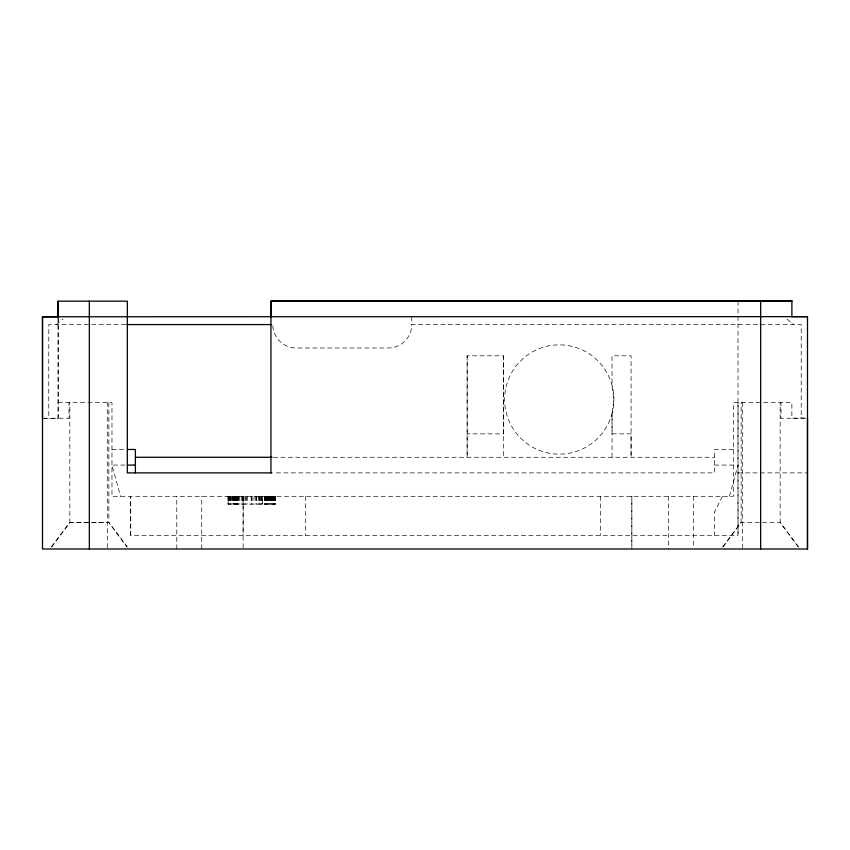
<?xml version="1.0" encoding="UTF-8"?>
<svg xmlns="http://www.w3.org/2000/svg" width="850" height="850" viewBox="0 0 850 850"><rect width="100%" height="100%" fill="white"/><g stroke="black" fill="none" stroke-linecap="round" stroke-linejoin="round"><path stroke-width="0.64" stroke-dasharray="4.25 3.19" d="M42.5 418.349L58.108 418.349L58.151 318.144M107.291 547.676L107.291 402.634M130.709 535.33L130.709 496.304L130.709 535.33L738.013 535.33L738.013 302.441M176.768 548.994L176.768 496.304M201.748 548.994L201.748 496.304M243.111 547.751L243.111 496.304L243.111 535.33M467.149 355.799L467.149 457.279L467.149 355.799L503.359 355.799L503.349 457.279M503.359 355.799L503.349 433.861L467.447 433.861M612.043 457.279L612.043 413.652L613.902 399.511L612.043 385.369L612.032 355.799L631.072 355.799L631.072 457.279L631.072 433.861L612.043 433.861L612.043 413.652A54.644 54.644 0 0 0 545.116 346.726A54.644 54.644 0 0 0 520.614 438.143A54.644 54.644 0 0 0 612.032 413.652M631.847 548.994L631.847 496.304L631.847 547.751M58.108 418.349L58.108 318.283M729.428 496.304L738.013 465.078M722.404 496.304L714.595 511.913L714.595 535.33M51.871 546.869L69.828 522.463L69.828 402.634M723.18 546.869L741.136 522.442L741.136 402.634M51.234 546.954L69.828 522.452L108.853 522.452L127.447 546.954M722.543 546.954L741.136 522.452L780.162 522.452L798.756 546.954M56.217 324.572L63.006 319.111M125.662 324.572L48.779 324.572L48.779 418.243M272.839 325.794A23.418 23.418 0 0 0 296.225 347.99L388.333 347.99A23.418 23.418 0 0 0 411.751 324.572L801.21 324.572L801.21 418.243M58.119 402.634L111.977 402.634L111.977 496.304L733.327 496.304L733.327 402.634L791.871 402.634L791.871 418.243L807.489 417.892M44.104 418.243L69.009 418.243L69.009 402.634M805.896 418.243L780.98 418.243L780.98 402.634M111.977 449.469L124.982 449.469M733.327 449.469L714.595 449.469L714.595 472.887L273.233 472.887M273.402 457.279L714.595 457.279M124.982 465.078L111.977 465.078L120.562 496.304M714.595 465.078L733.327 465.078M738.013 472.887L807.489 472.887M69.828 522.463L108.853 522.463L126.809 546.869M786.983 319.111L793.773 324.572M798.118 546.869L780.162 522.442L780.162 402.634M742.698 402.634L742.698 548.994M738.013 402.634L738.013 535.33M693.515 496.304L693.515 547.676M668.536 496.304L668.536 548.994M600.631 496.304L600.631 535.33M411.751 316.763L411.751 324.572M305.564 496.304L305.564 535.33M275.591 496.304L275.591 504.114L227.97 504.114L227.97 496.304M275.379 496.304L275.421 504.114M274.996 496.304L274.996 504.114M274.816 496.304L274.816 504.114M274.72 496.304L274.72 504.114M274.146 496.304L274.082 504.114M274.029 496.304L274.029 504.114M273.615 496.304L273.615 504.114M273.084 496.304L273.084 504.114M272.935 496.304L272.935 504.114M272.818 496.304L272.818 504.114M272.074 496.304L272.074 504.114M271.586 496.304L271.586 504.114M271.267 496.304L271.32 504.114M270.385 496.304L270.385 504.114M270.321 496.304L270.321 504.114M270.141 496.304L270.141 504.114M269.811 496.304L269.694 504.114M269.376 496.304L269.397 504.114M268.94 496.304L268.951 504.114M268.09 496.304L268.09 504.114M267.962 496.304L268.005 504.114M267.846 496.304L267.835 504.114M267.41 496.304L267.41 504.114M267.197 496.304L267.208 504.114M266.773 496.304L266.773 504.114M266.528 496.304L266.528 504.114M265.731 496.304L265.731 504.114M265.434 496.304L265.434 504.114M265.189 496.304L265.115 504.114M264.945 496.304L264.86 504.114M264.743 496.304L264.679 504.114M262.342 504.114L262.214 496.304L262.183 504.114M261.885 496.304L261.885 504.114M261.683 496.304L261.683 504.114M261.003 496.304L261.088 504.114M260.769 496.304L260.769 504.114M259.473 496.304L259.473 504.114M259.038 496.304L259.038 504.114M258.868 496.304L258.868 504.114M256.785 496.304L256.785 504.114M256.647 496.304L256.647 504.114M255.616 496.304L255.542 504.114M254.044 496.304L254.044 504.114M252.163 496.304L252.131 504.114M251.303 496.304L251.303 504.114M251.154 496.304L251.154 504.114M247.658 496.304L247.658 504.114M246.659 496.304L246.659 504.114M245.788 496.304L245.746 504.114M244.97 496.304L244.97 504.114M243.366 496.304L243.366 504.114M243.058 496.304L243.058 504.114M242.176 496.304L242.059 504.114M241.91 496.304L241.91 504.114M239.785 496.304L239.785 504.114M238.808 496.304L238.808 504.114M238.074 496.304L238.074 504.114M237.798 496.304L237.798 504.114M237.256 496.304L237.256 504.114M237.086 496.304L237.086 504.114M236.746 496.304L236.746 504.114M236.576 496.304L236.576 504.114M236.141 496.304L236.141 504.114M235.769 496.304L235.769 504.114M235.354 496.304L235.386 504.114M234.855 496.304L234.855 504.114M234.717 496.304L234.717 504.114M234.196 496.304L234.111 504.114M233.931 496.304L233.931 504.114M233.729 496.304L233.729 504.114M233.378 496.304L233.378 504.114M233.187 496.304L233.187 504.114M232.688 496.304L232.688 504.114M231.923 496.304L231.923 504.114M231.009 496.304L231.009 504.114M230.764 496.304L230.764 504.114M230.191 496.304L230.191 504.114M229.681 496.304L229.681 504.114M228.958 496.304L228.958 504.114M228.756 496.304L228.756 504.114M108.853 402.634L108.853 522.463M228.225 504.114L228.225 496.304L228.161 504.114"/><path stroke-width="1.27" d="M42.5 316.763L42.5 548.994L807.489 548.994L807.5 316.657L42.5 316.763L42.5 418.243M271.915 472.887L127.309 472.887L127.351 301.155L58.108 301.155L58.151 316.827L42.542 316.869M89.335 301.155L89.335 548.994M270.938 472.887L270.938 301.123L791.881 301.006L270.938 301.123L270.948 316.774M760.654 548.994L760.665 301.006M791.892 316.657L807.5 316.668M126.99 324.572L271.49 324.572M127.585 449.469L135.394 449.469L135.394 472.887M135.394 457.279L272.074 457.279M127.585 465.078L135.394 465.078M807.489 418.189L807.489 548.994M791.881 301.006L791.892 316.742M58.108 301.155L58.108 316.965"/></g></svg>
